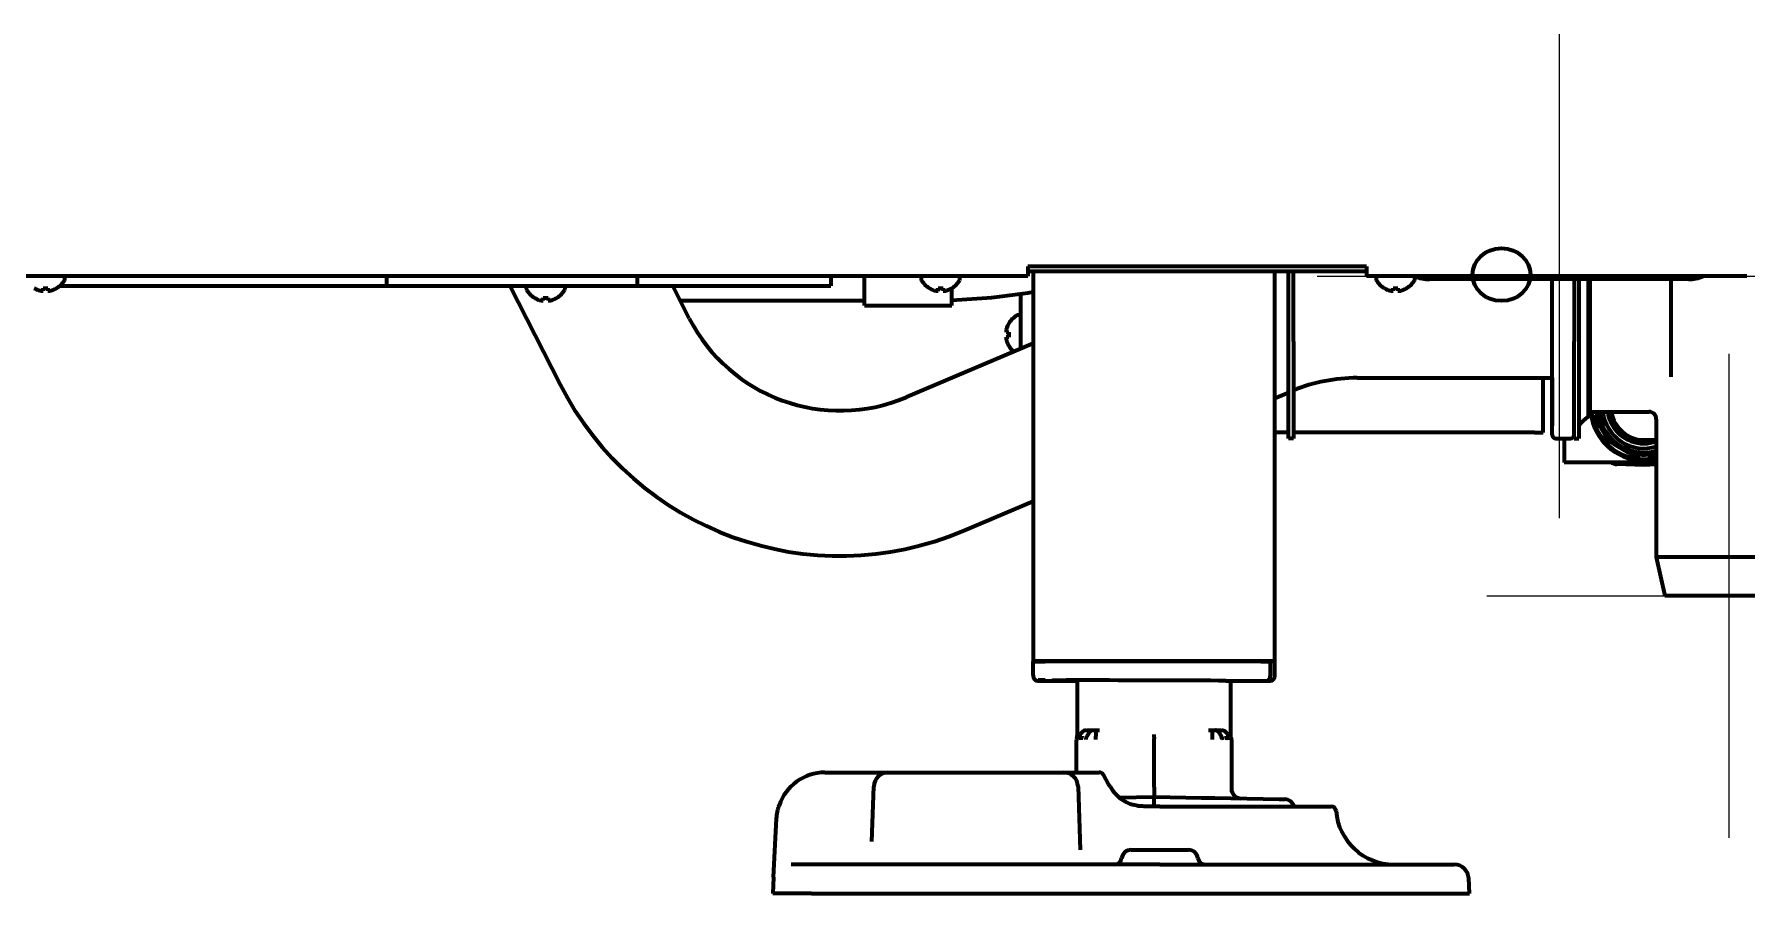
# Model space of a CAD drawing. Header units: inches. Extents: x -2405 to 7588, y 441 to 5654.
# Drawn here: x 1100.3 to 1454.2, y 2256.6 to 2434.1 of the extents above; entities that cross this region are included whole.
import ezdxf

# ---------------------------------------------------------------- set-up
doc = ezdxf.new("R2010")
doc.units = ezdxf.units.IN

# ---------------------------------------------------------------- blocks, each defined once
blk = doc.blocks.new('A$C0B5A562A')
at = {"color": 6}
for p, q in [((0, 50), (0, -50)), ((-50, 0), (50, 0))]:
    blk.add_line(p, q, dxfattribs=at)
blk = doc.blocks.new('A$C29D5572B')
at = {"color": 1}
for p, q in [((0, 50), (0, -50)), ((-50, 0), (50, 0))]:
    blk.add_line(p, q, dxfattribs=at)
blk = doc.blocks.new('A$C0F8E2EAE')
blk.add_blockref('A$C29D5572B', (0, 0))

msp = doc.modelspace()

# ---------------------------------------------------------------- linework, layer by layer
at = {"linetype": 'Continuous', "lineweight": 70}
for p, q in [((1305.62, 2386.13), (1305.62, 2384.13)), ((1375.62, 2386.13), (1305.62, 2386.13)), ((1375.62, 2386.13), (1375.62, 2384.13)), ((1305.62, 2384.13), (726.42, 2384.13)), ((1105.57, 2382.13), (1165.08, 2382.13)), ((1106.62, 2383.53), (1106.62, 2383.73)), ((1165.08, 2382.13), (1173.08, 2382.13)), ((1173.08, 2384.13), (1173.08, 2382.13)), ((1173.08, 2382.13), (1176.08, 2382.13)), ((1176.08, 2382.13), (1221.92, 2382.13)), ((1198.57, 2382.13), (1208.97, 2361.78)), ((1221.92, 2382.13), (1224.92, 2382.13)), ((1224.92, 2384.13), (1224.92, 2382.13)), ((1224.92, 2382.13), (1232.92, 2382.13)), ((1235.68, 2375.44), (1232.26, 2382.13)), ((1232.92, 2382.13), (1261.92, 2382.13)), ((1261.92, 2382.13), (1264.92, 2382.13)), ((1264.92, 2384.13), (1264.92, 2382.13)), ((1271.92, 2380.13), (1271.92, 2384.13)), ((1283.62, 2383.73), (1283.62, 2383.53)), ((1291.62, 2383.53), (1291.62, 2383.73)), ((1375.62, 2385.13), (1305.61, 2385.13)), ((1306.72, 2385.13), (1306.72, 2304.63)), ((1356.72, 2304.63), (1356.72, 2385.13)), ((1359.53, 2370.63), (1359.53, 2385.13)), ((1360.53, 2370.63), (1360.53, 2385.13)), ((1454.22, 2384.13), (1375.62, 2384.13)), ((1377.62, 2383.73), (1377.62, 2383.53)), ((1385.62, 2383.53), (1385.62, 2383.73)), ((1442.17, 2383.53), (1388.67, 2383.53)), ((1414.03, 2351.38), (1414.03, 2383.53)), ((1418.53, 2383.53), (1418.53, 2370.63)), ((1419.53, 2383.53), (1419.53, 2370.63)), ((1421.53, 2355.65), (1421.53, 2383.53)), ((1421.78, 2383.53), (1421.78, 2355.88)), ((1438.53, 2383.53), (1438.53, 2363.35)), ((1100.32, 2381.65), (1100.32, 2381.68)), ((1104.92, 2381.68), (1104.92, 2381.65)), ((1202, 2381.73), (1202, 2381.53)), ((1203.7, 2379.65), (1203.7, 2379.68)), ((1208.3, 2379.68), (1208.3, 2379.65)), ((1210, 2381.53), (1210, 2381.73)), ((1235.92, 2379.13), (1271.92, 2379.13)), ((1271.92, 2378.13), (1271.92, 2380.13)), ((1285.32, 2381.65), (1285.32, 2381.68)), ((1289.92, 2381.68), (1289.92, 2381.65)), ((1289.92, 2380.13), (1289.92, 2381.68)), ((1289.92, 2378.13), (1289.92, 2380.13)), ((1304.17, 2369.2), (1304.17, 2380.59)), ((1379.32, 2381.65), (1379.32, 2381.68)), ((1383.92, 2381.68), (1383.92, 2381.65)), ((1271.92, 2378.13), (1289.92, 2378.13)), ((1303.77, 2376.08), (1303.57, 2376.08)), ((1301.69, 2374.38), (1301.72, 2374.38)), ((1306.72, 2370.28), (1280.54, 2359.16)), ((1301.72, 2369.78), (1301.69, 2369.78)), ((1359.53, 2350.63), (1359.53, 2370.63)), ((1360.53, 2370.63), (1360.53, 2350.63)), ((1418.53, 2350.63), (1418.53, 2370.63)), ((1419.53, 2370.63), (1419.53, 2350.63)), ((1373.71, 2363.13), (1414.03, 2363.13)), ((1412.17, 2351.83), (1412.17, 2363.13)), ((1413.97, 2363.13), (1413.97, 2360.68)), ((1413.97, 2360.68), (1413.97, 2353.23)), ((1356.72, 2358.93), (1359.53, 2360.13)), ((1421.53, 2355.82), (1421.78, 2355.88)), ((1421.78, 2356.13), (1434.03, 2356.13)), ((1423.22, 2356.13), (1423.22, 2355.46)), ((1435.53, 2354.63), (1435.53, 2326.13)), ((1359.53, 2351.83), (1356.72, 2351.83)), ((1360.53, 2350.63), (1359.53, 2350.63)), ((1410.37, 2351.83), (1360.53, 2351.83)), ((1410.37, 2351.83), (1412.17, 2351.83)), ((1413.97, 2353.23), (1414.03, 2353.23)), ((1414.78, 2350.63), (1417.78, 2350.63)), ((1416.47, 2350.63), (1416.47, 2345.63)), ((1418.53, 2350.63), (1419.53, 2350.63)), ((1432.97, 2350.33), (1435.53, 2350.33)), ((1426.65, 2349.52), (1429.53, 2347.85)), ((1431.97, 2345.63), (1416.47, 2345.63)), ((1432.97, 2345.13), (1427.38, 2345.32)), ((1430.97, 2345.63), (1430.97, 2345.43)), ((1431.97, 2345.43), (1430.97, 2345.43)), ((1431.97, 2345.63), (1431.97, 2345.43)), ((1433.97, 2345.63), (1431.97, 2345.63)), ((1433.97, 2345.43), (1431.97, 2345.43)), ((1432.97, 2345.13), (1432.97, 2345.63)), ((1435.53, 2345.22), (1432.97, 2345.13)), ((1433.97, 2345.43), (1433.97, 2345.63)), ((1435.53, 2345.63), (1433.97, 2345.63)), ((1434.97, 2345.43), (1433.97, 2345.43)), ((1434.97, 2345.63), (1434.97, 2345.43)), ((1292.27, 2331.55), (1306.72, 2337.69)), ((1435.53, 2326.13), (1437.28, 2318.13)), ((1465.53, 2326.13), (1435.53, 2326.13)), ((1463.78, 2318.13), (1437.28, 2318.13)), ((1308.52, 2304.63), (1306.72, 2304.63)), ((1306.72, 2304.58), (1309.22, 2304.58)), ((1306.72, 2301.72), (1306.72, 2304.58)), ((1307.82, 2304.58), (1307.97, 2304.63)), ((1354.92, 2304.63), (1308.52, 2304.63)), ((1353.77, 2304.58), (1309.22, 2304.58)), ((1313.93, 2304.63), (1313.78, 2304.58)), ((1329.49, 2304.63), (1329.34, 2304.58)), ((1344.34, 2304.63), (1344.19, 2304.58)), ((1353, 2304.63), (1353.11, 2304.58)), ((1353, 2304.63), (1353.11, 2304.58)), ((1353.77, 2304.58), (1355.53, 2304.58)), ((1354.62, 2304.58), (1354.47, 2304.63)), ((1356.72, 2304.63), (1354.92, 2304.63)), ((1355.62, 2304.58), (1355.47, 2304.63)), ((1355.76, 2304.58), (1355.53, 2304.58)), ((1355.76, 2304.58), (1355.99, 2304.58)), ((1355.76, 2304.58), (1355.76, 2301.58)), ((1355.76, 2304.58), (1355.76, 2301.58)), ((1356.72, 2304.58), (1355.99, 2304.58)), ((1356.72, 2301.58), (1356.72, 2304.58)), ((1306.72, 2301.72), (1306.72, 2301.58)), ((1308.15, 2300.58), (1308.38, 2300.58)), ((1308.15, 2300.58), (1308.38, 2300.58)), ((1308.38, 2300.58), (1315.84, 2300.58)), ((1308.38, 2300.58), (1315.84, 2300.58)), ((1315.84, 2300.67), (1315.84, 2288.88)), ((1346.57, 2300.58), (1355.05, 2300.58)), ((1346.57, 2300.58), (1355.05, 2300.58)), ((1347.59, 2288.88), (1347.59, 2300.58)), ((1355.06, 2300.58), (1355.28, 2300.58)), ((1355.06, 2300.58), (1355.28, 2300.58)), ((1316.93, 2290.03), (1316, 2289.09)), ((1317.63, 2290.33), (1317.94, 2290.34)), ((1318.48, 2290.06), (1317.83, 2289.12)), ((1317.94, 2290.34), (1318.97, 2290.36)), ((1319.7, 2290.37), (1320.47, 2290.38)), ((1319.7, 2290.08), (1319.7, 2289.13)), ((1342.97, 2290.38), (1343.73, 2290.37)), ((1343.74, 2290.08), (1343.74, 2289.13)), ((1344.46, 2290.36), (1345.5, 2290.34)), ((1344.95, 2290.06), (1345.6, 2289.12)), ((1345.5, 2290.34), (1345.81, 2290.33)), ((1346.5, 2290.03), (1347.43, 2289.09)), ((1315.72, 2281.63), (1315.72, 2288.39)), ((1331.72, 2278.58), (1331.72, 2288.64)), ((1345.61, 2289.12), (1345.6, 2289.12)), ((1347.72, 2288.39), (1347.72, 2278.26)), ((1263.72, 2281.63), (1268.6, 2281.63)), ((1268.6, 2281.63), (1276.81, 2281.63)), ((1276.81, 2281.63), (1282.31, 2281.63)), ((1282.31, 2281.63), (1307.52, 2281.63)), ((1307.52, 2281.63), (1313.02, 2281.63)), ((1313.02, 2281.63), (1319.01, 2281.63)), ((1319.01, 2281.63), (1320.42, 2281.63)), ((1322.35, 2279.22), (1321.29, 2281.12)), ((1322.63, 2278.72), (1322.35, 2279.22)), ((1273.42, 2267.36), (1273.82, 2278.73)), ((1316.02, 2278.73), (1316.48, 2265.62)), ((1324.52, 2276.45), (1331.61, 2276.58)), ((1331.61, 2276.58), (1331.72, 2276.58)), ((1331.72, 2276.58), (1331.82, 2276.58)), ((1331.82, 2276.58), (1341.51, 2276.41)), ((1341.51, 2276.41), (1344.27, 2276.36)), ((1344.27, 2276.36), (1357.57, 2276.13)), ((1357.57, 2276.13), (1358.74, 2276.11)), ((1253.09, 2260.01), (1253.73, 2272.15)), ((1332.92, 2274.63), (1329.61, 2274.63)), ((1332.92, 2274.63), (1368.34, 2274.63)), ((1327.01, 2265.63), (1338.82, 2265.63)), ((1261.07, 2262.63), (1256.75, 2262.63)), ((1332.92, 2262.63), (1261.07, 2262.63)), ((1332.92, 2262.63), (1393.76, 2262.63)), ((1253.09, 2260.01), (1252.92, 2256.63)), ((1396.92, 2256.63), (1396.75, 2259.78)), ((1260.91, 2256.63), (1252.92, 2256.63)), ((1260.91, 2256.63), (1332.92, 2256.63)), ((1350.75, 2256.58), (1301.22, 2256.58)), ((1332.92, 2256.63), (1396.92, 2256.63)), ((1354.2, 2256.58), (1352.1, 2256.58)), ((1362.22, 2256.58), (1355.64, 2256.58))]:
    msp.add_line(p, q, dxfattribs=at)
for centre, radius, start, end in [((1102.42, 2385.75), 4.8, 301.5837, 329.6988), ((1106.22, 2383.73), 0.4, 0, 90), ((1106.22, 2383.53), 0.4, 329.6988, 0), ((1202.4, 2381.73), 0.4, 90, 180), ((1209.6, 2381.73), 0.4, 0, 90), ((1284.02, 2383.73), 0.4, 90, 180), ((1284.02, 2383.53), 0.4, 180, 210.3012), ((1287.82, 2385.75), 4.8, 210.3012, 238.4186), ((1287.42, 2385.75), 4.8, 301.5837, 329.6988), ((1291.22, 2383.73), 0.4, 0, 90), ((1291.22, 2383.53), 0.4, 329.6988, 0), ((1378.02, 2383.73), 0.4, 90, 180), ((1378.02, 2383.53), 0.4, 180, 210.3012), ((1381.82, 2385.75), 4.8, 210.3012, 238.4186), ((1381.42, 2385.75), 4.8, 301.5837, 329.6988), ((1385.22, 2383.73), 0.4, 0, 90), ((1385.22, 2383.53), 0.4, 329.6988, 0), ((1388.67, 2391.53), 8, 247.6687, 270), ((1442.17, 2391.53), 8, 270, 292.3313), ((1102.62, 2385.43), 3.78, 262.3959, 269.9965), ((1102.62, 2385.43), 3.78, 270.0035, 277.6041), ((1202.4, 2381.53), 0.4, 180, 210.3012), ((1206.2, 2383.75), 4.8, 210.3012, 238.4186), ((1206, 2383.43), 3.78, 262.3959, 269.9965), ((1206, 2383.43), 3.78, 270.0035, 277.6041), ((1205.8, 2383.75), 4.8, 301.5837, 329.6988), ((1209.6, 2381.53), 0.4, 329.6988, 0), ((1287.62, 2385.43), 3.78, 262.3959, 269.9965), ((1287.62, 2385.43), 3.78, 270.0035, 277.6041), ((1381.62, 2385.43), 3.78, 262.3959, 269.9965), ((1381.62, 2385.43), 3.78, 270.0035, 277.6041), ((1266.85, 2391.37), 35, 207.0721, 293.0255), ((1305.79, 2371.88), 4.8, 120.3012, 148.4186), ((1303.57, 2375.68), 0.4, 90, 120.3012), ((1303.77, 2375.68), 0.4, 0, 90), ((1305.47, 2372.08), 3.78, 172.3959, 179.9965), ((1305.47, 2372.08), 3.78, 180.0035, 187.6041), ((1305.79, 2372.28), 4.8, 211.5837, 230.2983), ((1266.85, 2391.37), 65, 207.0721, 293.0255), ((1373.71, 2328.13), 35, 90, 112.1286), ((1425.84, 2348.39), 8, 126.1436, 142.0487), ((1420.53, 2355.65), 1, 306.1436, 0), ((1432.97, 2357.13), 11.05, 185.1919, 283.3931), ((1432.97, 2357.13), 10.8, 185.3122, 205.4744), ((1432.97, 2357.13), 9.89, 189.6926, 230.3074), ((1432.97, 2357.13), 9.65, 185.9512, 285.3788), ((1432.97, 2357.13), 9.4, 186.1087, 285.8006), ((1432.97, 2357.13), 8.55, 186.7219, 287.4206), ((1432.97, 2357.13), 7.55, 187.6106, 270), ((1432.97, 2357.13), 6.8, 188.4544, 270), ((1434.03, 2354.63), 1.5, 359.9468, 90.6469), ((1414.78, 2351.38), 0.75, 180, 270), ((1417.78, 2351.38), 0.75, 270, 0), ((1432.97, 2357.13), 10.8, 205.4744, 214.5256), ((1432.97, 2357.13), 10.8, 214.5256, 265.4744), ((1432.97, 2357.13), 7.55, 270, 289.8225), ((1432.97, 2357.13), 9.89, 249.6926, 284.9996), ((1432.97, 2357.13), 10.8, 274.5256, 283.7123), ((1427.47, 2347.82), 2.5, 241.3332, 268), ((1432.97, 2357.13), 10.8, 265.4744, 274.5256), ((1317.64, 2289.33), 1, 91, 135.5), ((1316.72, 2288.39), 1, 135.5, 180), ((1313.84, 2289.25), 2, 344.3099, 0.04), ((1346.72, 2288.39), 1, 0, 44.5), ((1263.72, 2271.63), 10, 90, 161.5533), ((1276.81, 2278.63), 3, 90, 178), ((1313.02, 2278.63), 3, 2, 90), ((1320.42, 2280.63), 1, 29.22, 90), ((1329.61, 2282.63), 8, 209.22, 254.6843), ((1349.72, 2278.26), 2, 180, 269), ((1358.7, 2274.11), 2, 15.1105, 89), ((1368.34, 2273.63), 1, 4.4117, 90), ((1381.3, 2274.63), 12, 184.4117, 270), ((1327.01, 2263.63), 2, 90, 171.7868), ((1338.82, 2263.63), 2, 8.2132, 90), ((1323.55, 2264.13), 1.5, 270, 351.7868), ((1342.29, 2264.13), 1.5, 188.2132, 270), ((1393.76, 2259.63), 3, 3, 90), ((1301.22, 2257.08), 0.5, 244.1573, 270), ((1362.22, 2257.08), 0.5, 270, 295.8427)]:
    msp.add_arc(centre, radius, start, end, dxfattribs=at)
msp.add_ellipse((1403.53, 2384.47), major_axis=(6, 0), ratio=0.906308, dxfattribs=at)
for centre, major_axis, ratio, start_param, end_param in [((1307.72, 2301.58), (1, 0), 0.999995, 3.141593, 4.709304), ((1309.21, 2300.58), (-1.5, 0), 0.003085, 0.00001, 0.785408), ((1309.21, 2300.72), (-1.5, 0), 0.003085, 4.712399, 5.977528), ((1331.72, 2300.58), (-21, 0.06), 0.003085, 3.927, 6.996876), ((1355.05, 2301.58), (0, 1), 0.707107, 3.141593, 4.712389), ((1355.05, 2301.58), (0, 1), 0.707107, 3.141593, 4.712389), ((1354.22, 2300.58), (1.5, 0), 0.003085, 5.497778, 6.283176), ((1355.72, 2301.58), (1, 0), 0.999995, 4.715474, 6.283185), ((1343.71, 2289.37), (-0.017, -1), 0.01745, 2.356346, 3.141594), ((1345.79, 2289.33), (0, 1), 1, 5.48906, 6.265732), ((1317.3, 2288.4), (0.01, -1), 0.707088, 3.925849, 4.70425), ((1345.1, 2288.41), (-0.017, -1), 0.707053, 1.583129, 2.362365), ((1346.13, 2288.4), (-0.01, -1), 0.707088, 1.578072, 2.357338)]:
    msp.add_ellipse(centre, major_axis=major_axis, ratio=ratio, start_param=start_param, end_param=end_param, dxfattribs=at)
for points, knots in [([(1100.32, 2381.68), (1100.52, 2381.56), (1100.73, 2381.45), (1101.06, 2381.31), (1101.17, 2381.27), (1101.39, 2381.2), (1101.5, 2381.16), (1101.62, 2381.13)], [0, 0, 0, 0, 0.5, 0.5, 0.75, 0.75, 1, 1, 1, 1]), ([(1103.12, 2381.68), (1103.12, 2381.56), (1103.12, 2381.45), (1103.12, 2381.31), (1103.12, 2381.27), (1103.12, 2381.2), (1103.12, 2381.16), (1103.12, 2381.13)], [0, 0, 0, 0, 0.5, 0.5, 0.75, 0.75, 1, 1, 1, 1]), ([(1203.7, 2379.68), (1203.9, 2379.56), (1204.11, 2379.45), (1204.44, 2379.31), (1204.55, 2379.27), (1204.77, 2379.2), (1204.88, 2379.16), (1205, 2379.13)], [0, 0, 0, 0, 0.5, 0.5, 0.75, 0.75, 1, 1, 1, 1]), ([(1206.5, 2379.68), (1206.5, 2379.56), (1206.5, 2379.45), (1206.5, 2379.31), (1206.5, 2379.27), (1206.5, 2379.2), (1206.5, 2379.16), (1206.5, 2379.13)], [0, 0, 0, 0, 0.5, 0.5, 0.75, 0.75, 1, 1, 1, 1]), ([(1285.32, 2381.68), (1285.52, 2381.56), (1285.73, 2381.45), (1286.06, 2381.31), (1286.17, 2381.27), (1286.39, 2381.2), (1286.5, 2381.16), (1286.62, 2381.13)], [0, 0, 0, 0, 0.5, 0.5, 0.75, 0.75, 1, 1, 1, 1]), ([(1288.12, 2381.68), (1288.12, 2381.56), (1288.12, 2381.45), (1288.12, 2381.31), (1288.12, 2381.27), (1288.12, 2381.2), (1288.12, 2381.16), (1288.12, 2381.13)], [0, 0, 0, 0, 0.5, 0.5, 0.75, 0.75, 1, 1, 1, 1]), ([(1289.93, 2379.22), (1292.69, 2379.33), (1298.31, 2379.7), (1303.89, 2380.45), (1306.73, 2380.89)], [0, 0, 0, 0, 0.488372, 1, 1, 1, 1]), ([(1379.32, 2381.68), (1379.52, 2381.56), (1379.73, 2381.45), (1380.06, 2381.31), (1380.17, 2381.27), (1380.39, 2381.2), (1380.5, 2381.16), (1380.62, 2381.13)], [0, 0, 0, 0, 0.5, 0.5, 0.75, 0.75, 1, 1, 1, 1]), ([(1382.12, 2381.68), (1382.12, 2381.56), (1382.12, 2381.45), (1382.12, 2381.31), (1382.12, 2381.27), (1382.12, 2381.2), (1382.12, 2381.16), (1382.12, 2381.13)], [0, 0, 0, 0, 0.5, 0.5, 0.75, 0.75, 1, 1, 1, 1]), ([(1301.72, 2374.38), (1301.6, 2374.18), (1301.49, 2373.97), (1301.35, 2373.64), (1301.31, 2373.53), (1301.23, 2373.31), (1301.2, 2373.19), (1301.17, 2373.08)], [0, 0, 0, 0, 0.5, 0.5, 0.75, 0.75, 1, 1, 1, 1]), ([(1301.72, 2371.58), (1301.6, 2371.58), (1301.49, 2371.58), (1301.35, 2371.58), (1301.31, 2371.58), (1301.23, 2371.58), (1301.2, 2371.58), (1301.17, 2371.58)], [0, 0, 0, 0, 0.5, 0.5, 0.75, 0.75, 1, 1, 1, 1]), ([(1423.22, 2352.48), (1423.22, 2352.97), (1423.22, 2353.47), (1423.22, 2354.46), (1423.22, 2354.96), (1423.22, 2355.46)], [0, 0, 0, 0, 0.5, 0.5, 1, 1, 1, 1]), ([(1426.65, 2349.52), (1426.21, 2349.77), (1425.78, 2350.02), (1424.92, 2350.51), (1424.49, 2350.76), (1424.07, 2351.01)], [0, 0, 0, 0, 0.5, 0.5, 1, 1, 1, 1]), ([(1432.12, 2346.36), (1431.69, 2346.61), (1431.26, 2346.85), (1430.4, 2347.35), (1429.97, 2347.6), (1429.53, 2347.85)], [0, 0, 0, 0, 0.5, 0.5, 1, 1, 1, 1]), ([(1435.52, 2347.34), (1435.38, 2347.26), (1435.24, 2347.18), (1434.67, 2346.85), (1434.24, 2346.61), (1433.82, 2346.36)], [0, 0, 0, 0, 0.244909, 0.244909, 1, 1, 1, 1]), ([(1318.48, 2290.06), (1318.51, 2290.1), (1318.55, 2290.15), (1318.6, 2290.2), (1318.62, 2290.22), (1318.65, 2290.24), (1318.66, 2290.25), (1318.68, 2290.26), (1318.7, 2290.27), (1318.75, 2290.3), (1318.79, 2290.32), (1318.85, 2290.34), (1318.86, 2290.34), (1318.88, 2290.34), (1318.88, 2290.35), (1318.88, 2290.35), (1318.89, 2290.35), (1318.9, 2290.35), (1318.93, 2290.35), (1318.95, 2290.36), (1318.97, 2290.36)], [0, 0, 0, 0, 0.25, 0.25, 0.375, 0.375, 0.4375, 0.4375, 0.5, 0.5, 0.75, 0.75, 0.8125, 0.828125, 0.828125, 0.84375, 0.84375, 0.875, 0.875, 1, 1, 1, 1]), ([(1318.97, 2290.36), (1319.02, 2290.36), (1319.07, 2290.36), (1319.16, 2290.36), (1319.19, 2290.36), (1319.23, 2290.36), (1319.25, 2290.36), (1319.28, 2290.36), (1319.29, 2290.36), (1319.37, 2290.36), (1319.44, 2290.36), (1319.54, 2290.37), (1319.57, 2290.37), (1319.64, 2290.37), (1319.67, 2290.37), (1319.7, 2290.37)], [0, 0, 0, 0, 0.25, 0.25, 0.375, 0.375, 0.4375, 0.4375, 0.5, 0.5, 0.75, 0.75, 0.875, 0.875, 1, 1, 1, 1]), ([(1319.7, 2290.08), (1319.7, 2290.12), (1319.7, 2290.2), (1319.7, 2290.27), (1319.7, 2290.32), (1319.7, 2290.34), (1319.7, 2290.35), (1319.7, 2290.36), (1319.7, 2290.36), (1319.7, 2290.36), (1319.7, 2290.36), (1319.7, 2290.37), (1319.7, 2290.37), (1319.7, 2290.37)], [0, 0, 0, 0, 0.25, 0.5, 0.5, 0.75, 0.75, 0.8125, 0.84375, 0.84375, 0.875, 0.875, 1, 1, 1, 1]), ([(1343.73, 2290.37), (1343.75, 2290.37), (1343.76, 2290.37), (1343.8, 2290.37), (1343.85, 2290.37), (1343.93, 2290.36), (1344, 2290.36), (1344.05, 2290.36), (1344.06, 2290.36), (1344.09, 2290.36), (1344.11, 2290.36), (1344.19, 2290.36), (1344.25, 2290.36), (1344.33, 2290.36), (1344.36, 2290.36), (1344.41, 2290.36), (1344.44, 2290.36), (1344.46, 2290.36)], [0, 0, 0, 0, 0.0625, 0.0625, 0.125, 0.25, 0.375, 0.375, 0.4375, 0.4375, 0.5, 0.5, 0.75, 0.75, 0.875, 0.875, 1, 1, 1, 1]), ([(1344.95, 2290.06), (1344.92, 2290.1), (1344.89, 2290.15), (1344.84, 2290.19), (1344.83, 2290.2), (1344.81, 2290.22), (1344.8, 2290.23), (1344.77, 2290.25), (1344.75, 2290.26), (1344.69, 2290.3), (1344.64, 2290.32), (1344.59, 2290.34), (1344.57, 2290.34), (1344.56, 2290.34), (1344.55, 2290.35), (1344.55, 2290.35), (1344.54, 2290.35), (1344.54, 2290.35), (1344.51, 2290.35), (1344.49, 2290.36), (1344.46, 2290.36)], [0, 0, 0, 0, 0.25, 0.25, 0.3125, 0.3125, 0.375, 0.375, 0.5, 0.5, 0.75, 0.75, 0.8125, 0.828125, 0.828125, 0.84375, 0.84375, 0.875, 0.875, 1, 1, 1, 1]), ([(1316.8, 2289.1), (1316.79, 2289.09), (1316.79, 2289.08), (1316.77, 2289.06), (1316.76, 2289.04), (1316.74, 2289), (1316.73, 2288.98), (1316.69, 2288.9), (1316.67, 2288.84), (1316.64, 2288.75), (1316.63, 2288.72), (1316.62, 2288.65), (1316.62, 2288.62), (1316.61, 2288.56), (1316.6, 2288.52), (1316.6, 2288.47), (1316.6, 2288.46), (1316.6, 2288.45), (1316.6, 2288.43), (1316.6, 2288.41), (1316.6, 2288.4)], [0, 0, 0, 0, 0.0625, 0.0625, 0.125, 0.125, 0.25, 0.25, 0.5, 0.5, 0.625, 0.625, 0.75, 0.75, 0.875, 0.90625, 0.921875, 0.921875, 0.9375, 1, 1, 1, 1]), ([(1317.83, 2289.12), (1317.82, 2289.09), (1317.79, 2289.06), (1317.77, 2289.02), (1317.76, 2289), (1317.76, 2289), (1317.76, 2289), (1317.76, 2288.99), (1317.75, 2288.98), (1317.75, 2288.97), (1317.72, 2288.91), (1317.7, 2288.85), (1317.66, 2288.73), (1317.65, 2288.67), (1317.64, 2288.54), (1317.63, 2288.48), (1317.63, 2288.41)], [0, 0, 0, 0, 0.125, 0.1875, 0.195313, 0.195313, 0.203125, 0.203125, 0.21875, 0.25, 0.25, 0.5, 0.5, 0.75, 0.75, 1, 1, 1, 1]), ([(1319.7, 2288.43), (1319.7, 2288.49), (1319.7, 2288.56), (1319.7, 2288.68), (1319.7, 2288.75), (1319.7, 2288.84), (1319.7, 2288.88), (1319.7, 2288.92), (1319.7, 2288.93), (1319.7, 2288.93), (1319.7, 2288.93), (1319.7, 2288.93), (1319.7, 2288.94), (1319.7, 2288.96), (1319.7, 2288.97), (1319.7, 2289.04), (1319.7, 2289.09), (1319.7, 2289.13)], [0, 0, 0, 0, 0.25, 0.25, 0.5, 0.5, 0.625, 0.65625, 0.660156, 0.660156, 0.664063, 0.664063, 0.671875, 0.6875, 0.75, 0.75, 1, 1, 1, 1]), ([(1331.72, 2288.92), (1331.72, 2289.02), (1331.72, 2289.11), (1331.72, 2289.25), (1331.72, 2289.33), (1331.72, 2289.41), (1331.72, 2289.45), (1331.72, 2289.47), (1331.72, 2289.47), (1331.72, 2289.48), (1331.72, 2289.49), (1331.72, 2289.5)], [0, 0, 0, 0, 0.5, 0.5, 0.75, 0.875, 0.9375, 0.9375, 0.96875, 0.96875, 1, 1, 1, 1]), ([(1331.72, 2288.92), (1331.72, 2288.92), (1331.72, 2288.92), (1331.72, 2288.9), (1331.72, 2288.85), (1331.72, 2288.78), (1331.72, 2288.71), (1331.72, 2288.66), (1331.72, 2288.64)], [0, 0, 0, 0, 0.000031, 0.000031, 0.250024, 0.500016, 0.750008, 1, 1, 1, 1]), ([(1343.74, 2289.13), (1343.74, 2289.09), (1343.74, 2289.04), (1343.74, 2288.93), (1343.74, 2288.87), (1343.74, 2288.75), (1343.74, 2288.69), (1343.74, 2288.56), (1343.74, 2288.49), (1343.74, 2288.43)], [0, 0, 0, 0, 0.25, 0.25, 0.5, 0.5, 0.75, 0.75, 1, 1, 1, 1]), ([(1346.64, 2289.1), (1346.64, 2289.1), (1346.64, 2289.1), (1346.65, 2289.08), (1346.68, 2289.03), (1346.72, 2288.95), (1346.76, 2288.86), (1346.79, 2288.78), (1346.81, 2288.68), (1346.83, 2288.59), (1346.84, 2288.49), (1346.84, 2288.43), (1346.84, 2288.4)], [0, 0, 0, 0, 0.00004, 0.00004, 0.125035, 0.25003, 0.375025, 0.50002, 0.625015, 0.75001, 0.875005, 1, 1, 1, 1]), ([(1347.67, 2288.69), (1347.67, 2288.69), (1347.67, 2288.7), (1347.67, 2288.7), (1347.66, 2288.72), (1347.66, 2288.72), (1347.66, 2288.73), (1347.66, 2288.73)], [0, 0, 0, 0, 0.555109, 0.898472, 0.948951, 0.984417, 1, 1, 1, 1]), ([(1331.72, 2278.58), (1331.72, 2278.52), (1331.72, 2278.41), (1331.72, 2278.25), (1331.72, 2278.09), (1331.72, 2277.93), (1331.72, 2277.77), (1331.72, 2277.62), (1331.72, 2277.48), (1331.72, 2277.35), (1331.72, 2277.22), (1331.72, 2277.1), (1331.72, 2277), (1331.72, 2276.9), (1331.72, 2276.82), (1331.72, 2276.74), (1331.72, 2276.68), (1331.72, 2276.64), (1331.72, 2276.6), (1331.72, 2276.58), (1331.72, 2276.58), (1331.72, 2276.58)], [0, 0, 0, 0, 0.052794, 0.105589, 0.158383, 0.211178, 0.263972, 0.316766, 0.369561, 0.422355, 0.47515, 0.527944, 0.580739, 0.633533, 0.686327, 0.739122, 0.791916, 0.844711, 0.897505, 0.950299, 1, 1, 1, 1]), ([(1331.72, 2274.58), (1331.72, 2274.59), (1331.72, 2274.61), (1331.72, 2274.64), (1331.72, 2274.66), (1331.72, 2274.71), (1331.72, 2274.74), (1331.72, 2274.84), (1331.72, 2274.97), (1331.72, 2275.09), (1331.72, 2275.19), (1331.72, 2275.22), (1331.72, 2275.28), (1331.72, 2275.31), (1331.72, 2275.46), (1331.72, 2275.58), (1331.72, 2275.74), (1331.72, 2275.79), (1331.72, 2275.87), (1331.72, 2275.9), (1331.72, 2275.94), (1331.72, 2275.97), (1331.72, 2276.08), (1331.72, 2276.17), (1331.72, 2276.26), (1331.72, 2276.28), (1331.72, 2276.3), (1331.72, 2276.31), (1331.72, 2276.33), (1331.72, 2276.37), (1331.72, 2276.4), (1331.72, 2276.47), (1331.72, 2276.51), (1331.72, 2276.55), (1331.72, 2276.55), (1331.72, 2276.56), (1331.72, 2276.56), (1331.72, 2276.57), (1331.72, 2276.58), (1331.72, 2276.58)], [0, 0, 0, 0, 0.015666, 0.015666, 0.031332, 0.031332, 0.062663, 0.062663, 0.125326, 0.187989, 0.187989, 0.219321, 0.219321, 0.250653, 0.250653, 0.375979, 0.375979, 0.438642, 0.438642, 0.469974, 0.469974, 0.501305, 0.501305, 0.626631, 0.626631, 0.657963, 0.657963, 0.673629, 0.673629, 0.689295, 0.751958, 0.751958, 0.877284, 0.877284, 0.908616, 0.908616, 0.939947, 0.939947, 1, 1, 1, 1]), ([(1253.73, 2272.15), (1253.75, 2272.6), (1253.81, 2273.05), (1253.93, 2273.71), (1253.98, 2273.93), (1254.1, 2274.36), (1254.16, 2274.58), (1254.23, 2274.79)], [0, 0, 0, 0, 0.5, 0.5, 0.75, 0.75, 1, 1, 1, 1]), ([(1329.61, 2274.63), (1329.25, 2274.63), (1328.9, 2274.65), (1328.19, 2274.75), (1327.84, 2274.82), (1327.5, 2274.91)], [0, 0, 0, 0, 0.5, 0.5, 1, 1, 1, 1])]:
    msp.add_open_spline(points, degree=3, knots=knots, dxfattribs=at)
for points, degree in [([(1101.62, 2381.13), (1101.64, 2381.13), (1101.69, 2381.12), (1101.77, 2381.12), (1101.84, 2381.12), (1101.91, 2381.12), (1101.98, 2381.12), (1102.05, 2381.12), (1102.09, 2381.13), (1102.12, 2381.13)], 3), ([(1102.12, 2381.13), (1102.12, 2381.15), (1102.12, 2381.18), (1102.12, 2381.23), (1102.12, 2381.28), (1102.12, 2381.34), (1102.12, 2381.41), (1102.12, 2381.48), (1102.12, 2381.57), (1102.12, 2381.64), (1102.12, 2381.68)], 3), ([(1103.12, 2381.13), (1103.14, 2381.13), (1103.19, 2381.12), (1103.26, 2381.12), (1103.33, 2381.12), (1103.4, 2381.12), (1103.47, 2381.12), (1103.55, 2381.12), (1103.59, 2381.13), (1103.62, 2381.13)], 3), ([(1103.62, 2381.13), (1103.67, 2381.15), (1103.78, 2381.18), (1103.94, 2381.23), (1104.1, 2381.28), (1104.26, 2381.34), (1104.41, 2381.41), (1104.56, 2381.48), (1104.73, 2381.57), (1104.85, 2381.64), (1104.92, 2381.68)], 3), ([(1205, 2379.13), (1205.02, 2379.13), (1205.07, 2379.12), (1205.15, 2379.12), (1205.22, 2379.12), (1205.29, 2379.12), (1205.36, 2379.12), (1205.43, 2379.12), (1205.47, 2379.13), (1205.5, 2379.13)], 3), ([(1205.5, 2379.13), (1205.5, 2379.15), (1205.5, 2379.18), (1205.5, 2379.23), (1205.5, 2379.28), (1205.5, 2379.34), (1205.5, 2379.41), (1205.5, 2379.48), (1205.5, 2379.57), (1205.5, 2379.64), (1205.5, 2379.68)], 3), ([(1206.5, 2379.13), (1206.52, 2379.13), (1206.57, 2379.12), (1206.64, 2379.12), (1206.71, 2379.12), (1206.78, 2379.12), (1206.85, 2379.12), (1206.93, 2379.12), (1206.97, 2379.13), (1207, 2379.13)], 3), ([(1207, 2379.13), (1207.05, 2379.15), (1207.16, 2379.18), (1207.32, 2379.23), (1207.48, 2379.28), (1207.64, 2379.34), (1207.79, 2379.41), (1207.94, 2379.48), (1208.11, 2379.57), (1208.23, 2379.64), (1208.3, 2379.68)], 3), ([(1233.75, 2379.16), (1234.47, 2379.14), (1235.19, 2379.13), (1235.92, 2379.13)], 3), ([(1286.62, 2381.13), (1286.64, 2381.13), (1286.69, 2381.12), (1286.77, 2381.12), (1286.84, 2381.12), (1286.91, 2381.12), (1286.98, 2381.12), (1287.05, 2381.12), (1287.09, 2381.13), (1287.12, 2381.13)], 3), ([(1287.12, 2381.13), (1287.12, 2381.15), (1287.12, 2381.18), (1287.12, 2381.23), (1287.12, 2381.28), (1287.12, 2381.34), (1287.12, 2381.41), (1287.12, 2381.48), (1287.12, 2381.57), (1287.12, 2381.64), (1287.12, 2381.68)], 3), ([(1288.12, 2381.13), (1288.14, 2381.13), (1288.19, 2381.12), (1288.26, 2381.12), (1288.33, 2381.12), (1288.4, 2381.12), (1288.47, 2381.12), (1288.55, 2381.12), (1288.59, 2381.13), (1288.62, 2381.13)], 3), ([(1288.62, 2381.13), (1288.67, 2381.15), (1288.78, 2381.18), (1288.94, 2381.23), (1289.1, 2381.28), (1289.26, 2381.34), (1289.41, 2381.41), (1289.56, 2381.48), (1289.73, 2381.57), (1289.85, 2381.64), (1289.92, 2381.68)], 3), ([(1380.62, 2381.13), (1380.64, 2381.13), (1380.69, 2381.12), (1380.77, 2381.12), (1380.84, 2381.12), (1380.91, 2381.12), (1380.98, 2381.12), (1381.05, 2381.12), (1381.09, 2381.13), (1381.12, 2381.13)], 3), ([(1381.12, 2381.13), (1381.12, 2381.15), (1381.12, 2381.18), (1381.12, 2381.23), (1381.12, 2381.28), (1381.12, 2381.34), (1381.12, 2381.41), (1381.12, 2381.48), (1381.12, 2381.57), (1381.12, 2381.64), (1381.12, 2381.68)], 3), ([(1382.12, 2381.13), (1382.14, 2381.13), (1382.19, 2381.12), (1382.26, 2381.12), (1382.33, 2381.12), (1382.4, 2381.12), (1382.47, 2381.12), (1382.55, 2381.12), (1382.59, 2381.13), (1382.62, 2381.13)], 3), ([(1382.62, 2381.13), (1382.67, 2381.15), (1382.78, 2381.18), (1382.94, 2381.23), (1383.1, 2381.28), (1383.26, 2381.34), (1383.41, 2381.41), (1383.56, 2381.48), (1383.73, 2381.57), (1383.85, 2381.64), (1383.92, 2381.68)], 3), ([(1301.17, 2373.08), (1301.17, 2373.05), (1301.16, 2373), (1301.16, 2372.93), (1301.16, 2372.86), (1301.16, 2372.79), (1301.16, 2372.72), (1301.16, 2372.65), (1301.17, 2372.6), (1301.17, 2372.58)], 3), ([(1301.17, 2371.58), (1301.17, 2371.55), (1301.16, 2371.51), (1301.16, 2371.44), (1301.16, 2371.36), (1301.16, 2371.29), (1301.16, 2371.22), (1301.16, 2371.15), (1301.17, 2371.1), (1301.17, 2371.08)], 3), ([(1301.17, 2372.58), (1301.19, 2372.58), (1301.22, 2372.58), (1301.27, 2372.58), (1301.32, 2372.58), (1301.38, 2372.58), (1301.45, 2372.58), (1301.52, 2372.58), (1301.61, 2372.58), (1301.68, 2372.58), (1301.72, 2372.58)], 3), ([(1301.17, 2371.08), (1301.19, 2371.02), (1301.22, 2370.92), (1301.27, 2370.75), (1301.32, 2370.6), (1301.38, 2370.44), (1301.45, 2370.29), (1301.52, 2370.13), (1301.61, 2369.97), (1301.68, 2369.84), (1301.72, 2369.78)], 3), ([(1315.77, 2288.71), (1315.74, 2288.66), (1315.78, 2288.73)], 2), ([(1345.6, 2289.12), (1345.62, 2289.09), (1345.65, 2289.04), (1345.69, 2288.97), (1345.72, 2288.88), (1345.75, 2288.79), (1345.78, 2288.7), (1345.79, 2288.61), (1345.8, 2288.51), (1345.8, 2288.45), (1345.8, 2288.41)], 3), ([(1347.67, 2288.68), (1347.67, 2288.68), (1347.68, 2288.68)], 2)]:
    msp.add_open_spline(points, degree=degree, dxfattribs=at)

# ---------------------------------------------------------------- block references
for name, p in [('A$C0F8E2EAE', (1415.42, 2384.13)), ('A$C0B5A562A', (1450.53, 2318.13))]:
    msp.add_blockref(name, p)

doc.saveas('drawing.dxf')
